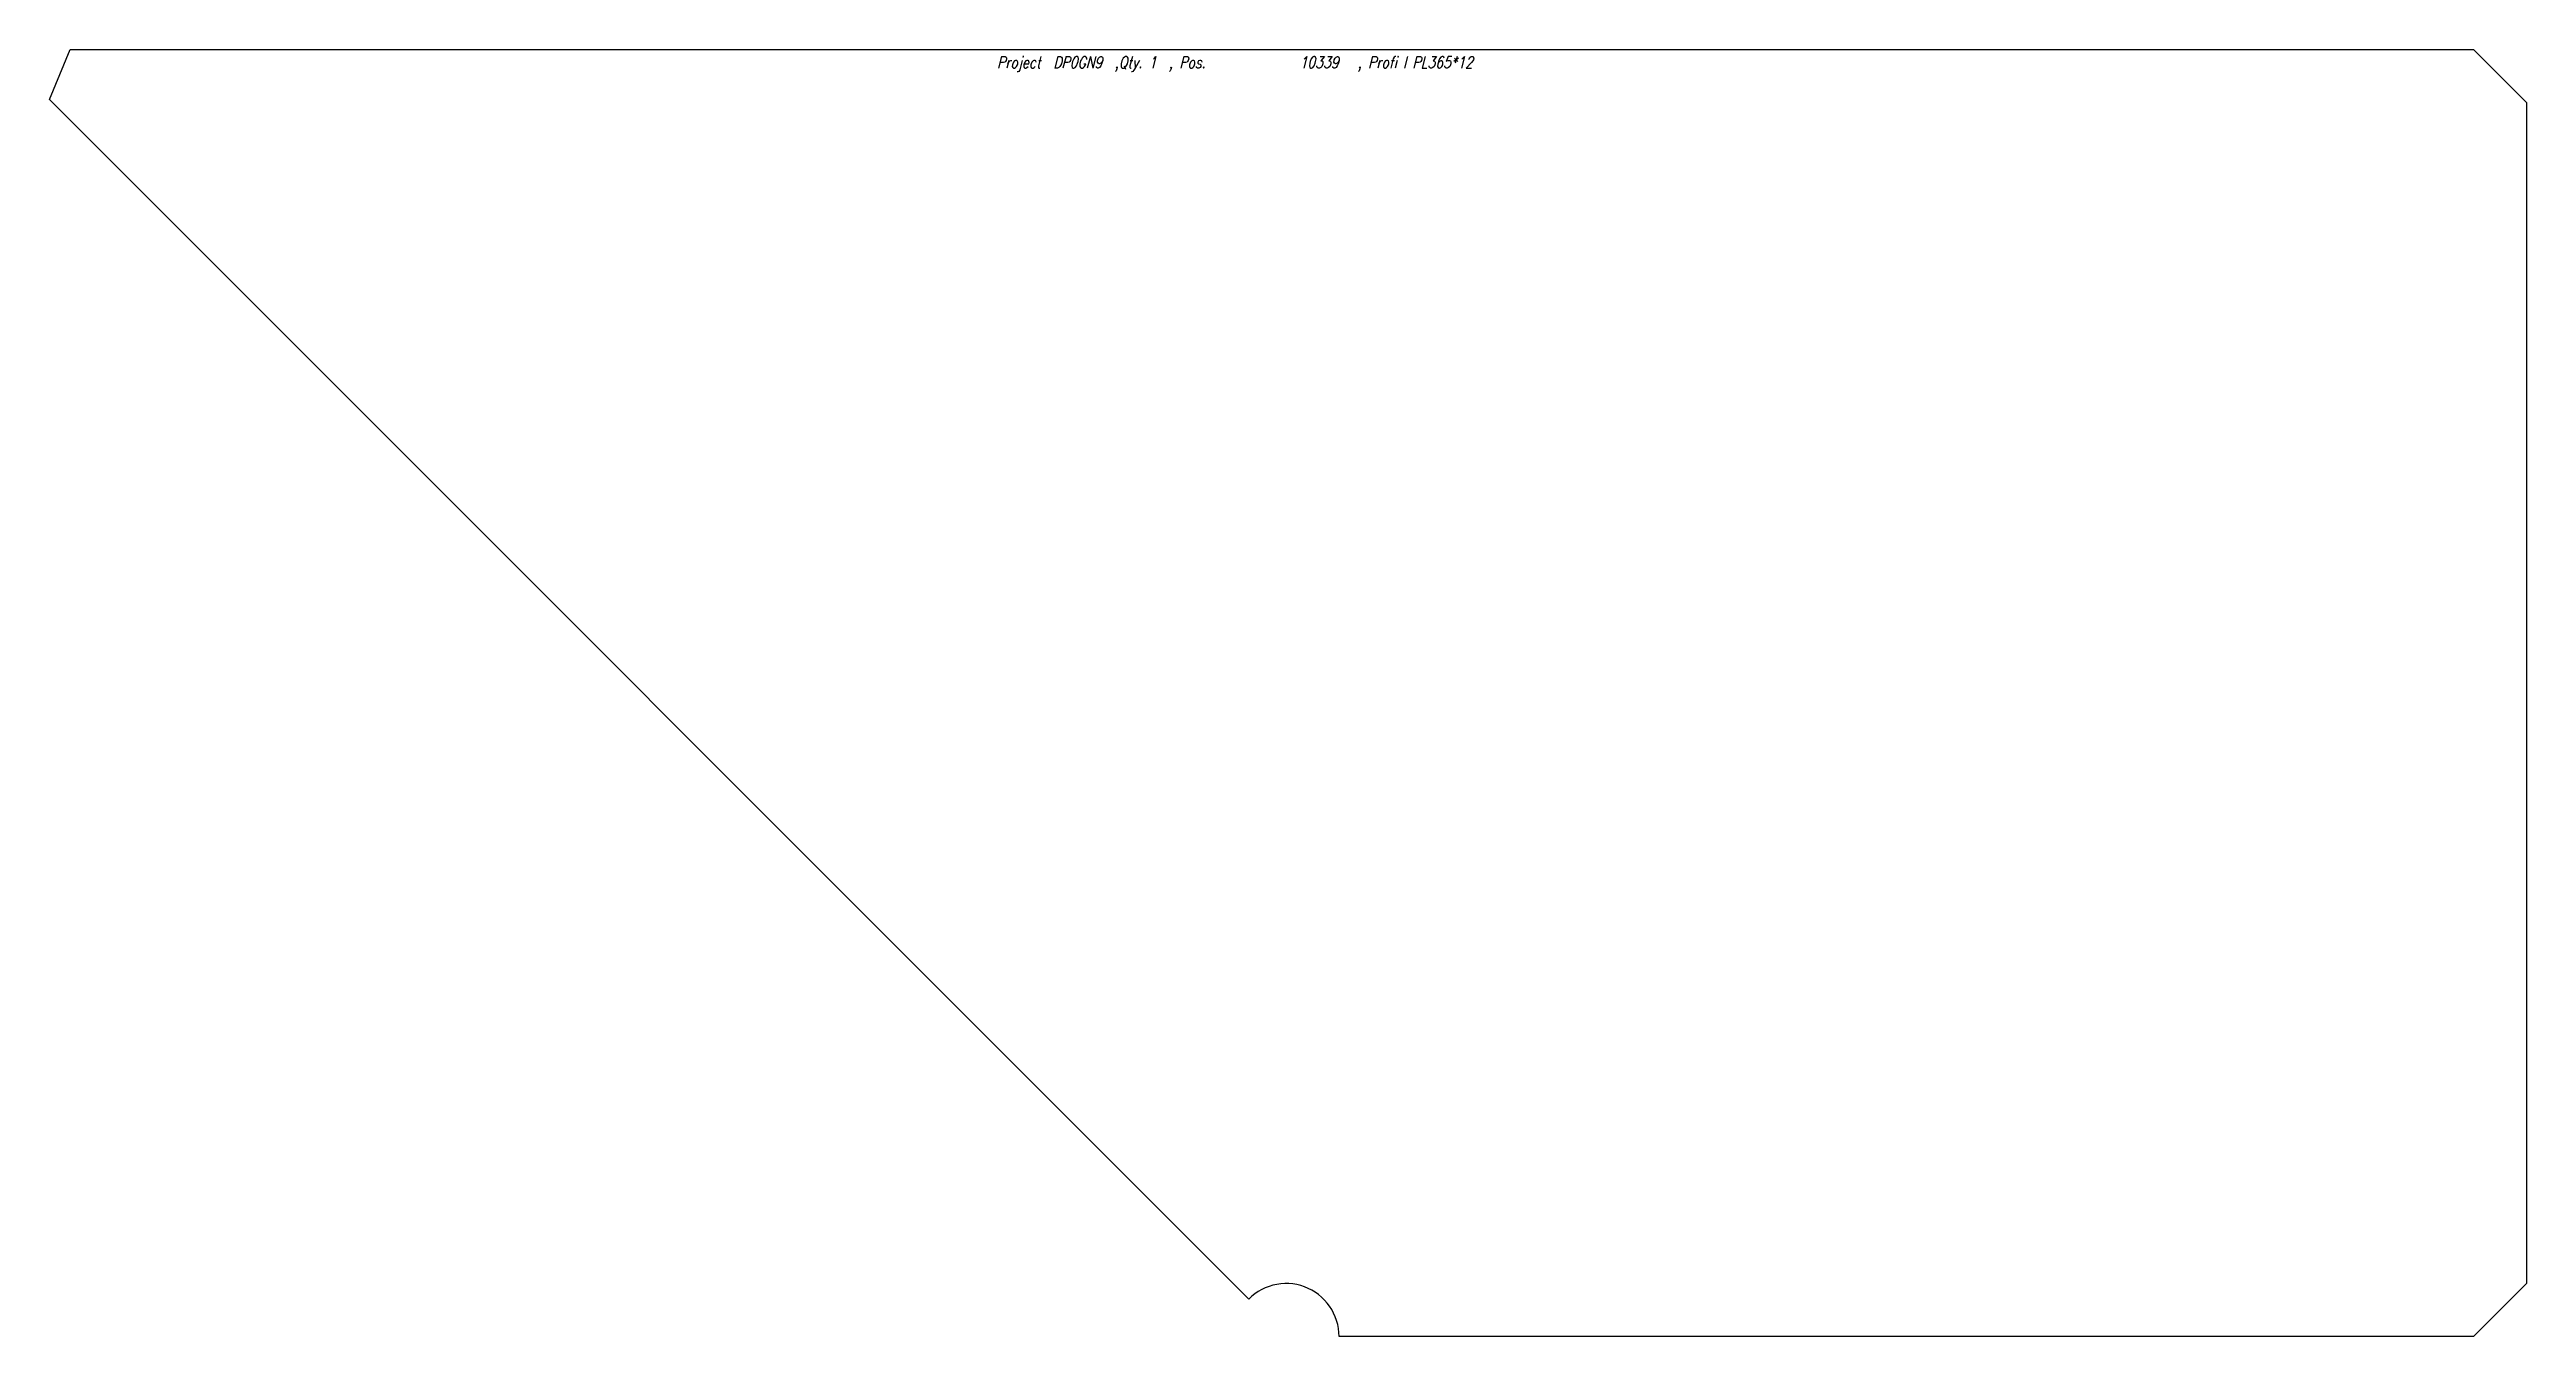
# Model space of a CAD drawing. Extents: x 0 to 703, y -182 to 182.
import ezdxf

# ---------------------------------------------------------------- set-up
doc = ezdxf.new("R2010")
doc.units = 0
doc.header["$LTSCALE"] = 10
doc.layers.add('TEILE', color=7, linetype='CONTINUOUS')
doc.layers.add('UNTERSCHRIFT', color=7, linetype='CONTINUOUS')
doc.styles.get("Standard").update_dxf_attribs({"font": 'ROMANS'})

msp = doc.modelspace()

# ---------------------------------------------------------------- linework, layer by layer
at = {"layer": 'TEILE', "color": 2}
for p, q in [((0, 168.357834), (5.857864, 182.499969)), ((5.857864, 182.499969), (687.75177, 182.499939)), ((687.75177, 182.499939), (702.75177, 167.499924)), ((340.251129, -171.893311), (0, 168.357834)), ((702.75177, 167.499924), (702.75177, -167.499969)), ((346.006165, -168.306183), (344.942383, -168.715546)), ((347.097931, -167.97876), (346.006165, -168.306183)), ((348.211426, -167.735199), (347.097931, -167.97876)), ((349.34021, -167.576889), (348.211426, -167.735199)), ((350.477753, -167.50473), (349.34021, -167.576889)), ((351.617462, -167.519165), (350.477753, -167.50473)), ((352.752808, -167.620102), (351.617462, -167.519165)), ((353.877228, -167.806976), (352.752808, -167.620102)), ((354.984161, -168.078674), (353.877228, -167.806976)), ((356.067322, -168.433624), (354.984161, -168.078674)), ((357.120361, -168.869812), (356.067322, -168.433624)), ((702.75177, -167.499969), (687.75177, -182.499969)), ((341.087158, -171.118546), (340.251129, -171.893311)), ((340.251129, -171.893311), (340.251129, -171.893311)), ((341.979553, -170.409485), (341.087158, -171.118546)), ((342.923279, -169.770264), (341.979553, -170.409485)), ((343.912781, -169.204529), (342.923279, -169.770264)), ((344.942383, -168.715546), (343.912781, -169.204529)), ((358.137268, -169.384705), (357.120361, -168.869812)), ((359.112122, -169.975342), (358.137268, -169.384705)), ((360.039337, -170.638275), (359.112122, -169.975342)), ((360.913513, -171.369705), (360.039337, -170.638275)), ((361.729614, -172.165405), (360.913513, -171.369705)), ((362.482971, -173.020782), (361.729614, -172.165405)), ((363.16922, -173.930893), (362.482971, -173.020782)), ((363.784332, -174.890472), (363.16922, -173.930893)), ((364.324799, -175.894012), (363.784332, -174.890472)), ((364.787537, -176.935669), (364.324799, -175.894012)), ((365.16983, -178.009476), (364.787537, -176.935669)), ((365.469482, -179.109192), (365.16983, -178.009476)), ((365.684784, -180.2285), (365.469482, -179.109192)), ((365.814453, -181.360931), (365.684784, -180.2285)), ((365.857727, -182.499924), (365.814453, -181.360931)), ((687.75177, -182.499969), (365.857727, -182.499924))]:
    msp.add_line(p, q, dxfattribs=at)

# ---------------------------------------------------------------- texts
at = {"layer": 'UNTERSCHRIFT', "color": 2, "oblique": 15, "width": 0.8}
for s, p in [('Project  DP0GN9  ,Qty. 1  , Pos. ', (268.80481, 177.249969)), ('10339', (354.604797, 177.249969)), ('  , Profi l PL365*12', (367.604797, 177.249969))]:
    msp.add_text(s, height=3.25, dxfattribs=at).set_placement(p)

doc.saveas('drawing.dxf')
